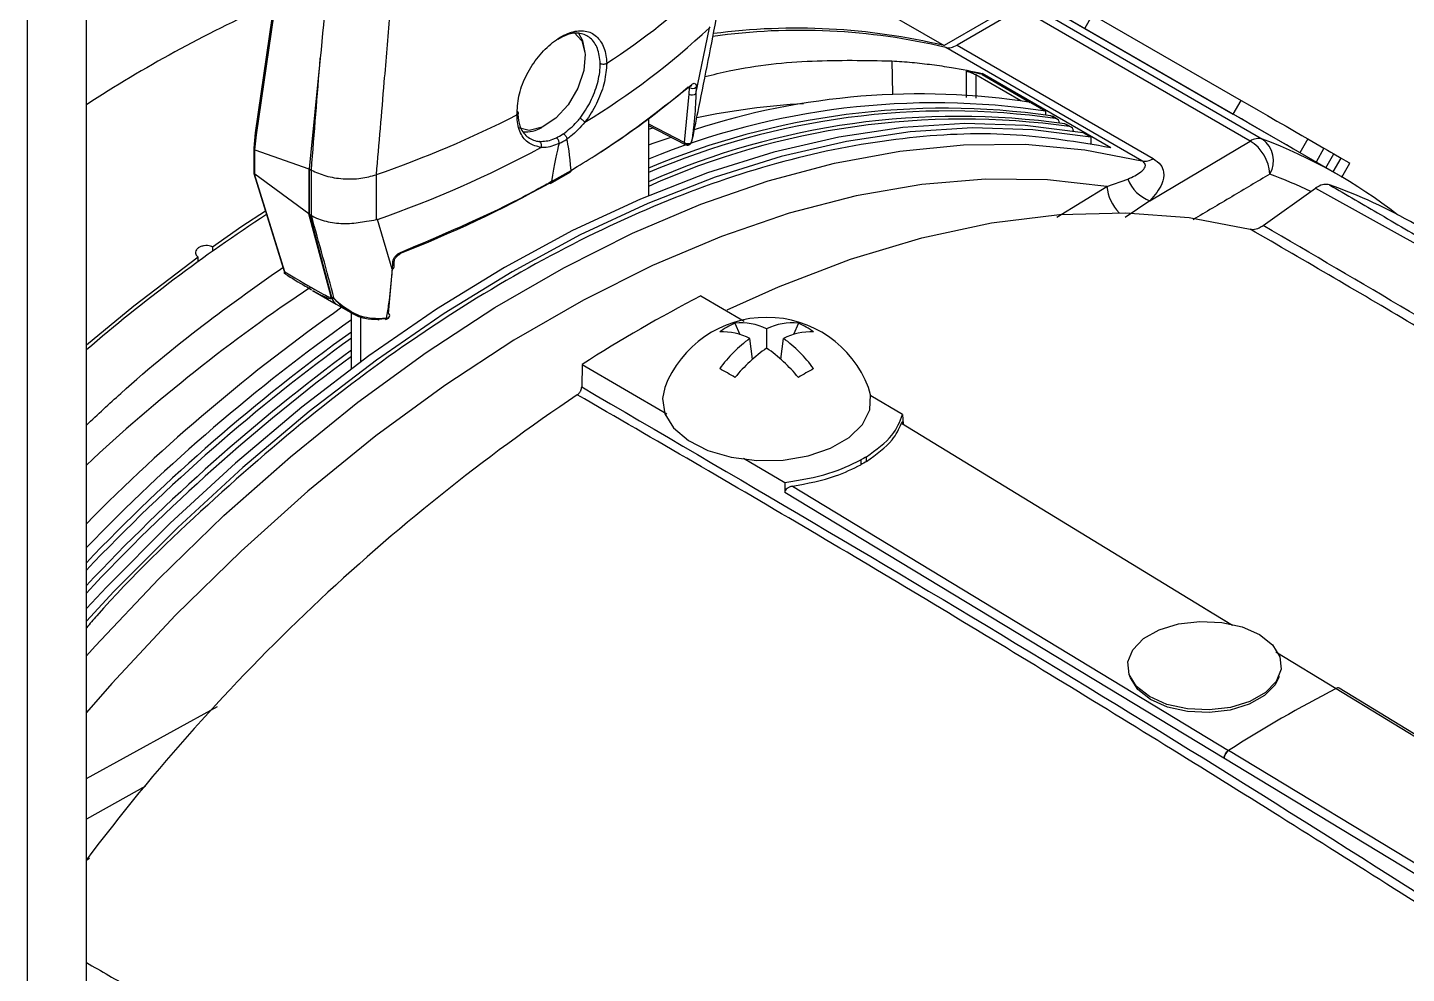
# Model space of a CAD drawing. Extents: x 8 to 113, y 1 to 87.
# Drawn here: x 77.362 to 80.479, y 9.99 to 12.129 of the extents above; entities that cross this region are included whole.
import ezdxf

# ---------------------------------------------------------------- set-up
doc = ezdxf.new("R2010")
doc.units = 0
doc.header["$MEASUREMENT"] = 0
doc.layers.add('OBJECT', color=7, linetype='CONTINUOUS')

msp = doc.modelspace()

# ---------------------------------------------------------------- linework, layer by layer
at = {"layer": 'OBJECT'}
for p, q in [((77.4947, 5.7086), (77.4947, 13.0351)), ((77.3618, 5.6319), (77.3618, 12.9584)), ((79.0235, 12.3245), (79.4336, 12.0878)), ((77.9266, 12.2354), (77.8766, 11.8905)), ((77.8792, 11.8864), (77.9291, 12.2312)), ((79.6622, 12.2197), (79.4336, 12.0878)), ((79.6069, 12.1716), (79.463, 12.0886)), ((80.1258, 11.872), (79.6069, 12.1716)), ((79.6348, 12.1761), (80.1537, 11.8765)), ((79.6516, 12.1843), (79.7516, 12.1265)), ((80.326, 11.7949), (79.6522, 12.1839)), ((79.7516, 12.1265), (79.7696, 12.1577)), ((79.7696, 12.1577), (80.1055, 11.9638)), ((78.8728, 11.979), (78.9032, 12.1281)), ((78.9032, 12.1281), (78.9047, 12.1299)), ((79.7516, 12.1265), (80.0875, 11.9326)), ((79.8812, 11.8272), (79.4374, 12.0833)), ((79.463, 12.0886), (79.9068, 11.8324)), ((78.0234, 12.0592), (77.9983, 11.8091)), ((78.671, 12.048), (78.671, 12.048)), ((79.3157, 12.0533), (79.3174, 11.9785)), ((79.4841, 11.9706), (79.4841, 12.0301)), ((79.6073, 11.9628), (79.5055, 12.0218)), ((79.5055, 12.0218), (79.5055, 11.9692)), ((79.8106, 11.8569), (79.5195, 12.025)), ((79.5195, 12.025), (79.5195, 12.0227)), ((79.5195, 12.0227), (79.6286, 11.9594)), ((78.8467, 11.8685), (78.8577, 11.9782)), ((78.8577, 11.9782), (78.8584, 11.9927)), ((78.8735, 11.9934), (78.8728, 11.979)), ((79.6298, 11.9592), (79.6637, 11.9397)), ((79.6637, 11.931), (79.6637, 11.9397)), ((80.0875, 11.9326), (80.1055, 11.9638)), ((78.4682, 11.9309), (78.4682, 11.9309)), ((78.7655, 11.9226), (78.7655, 11.7485)), ((78.7655, 11.9107), (78.8467, 11.8685)), ((79.6858, 11.923), (79.6753, 11.9291)), ((79.6892, 11.9218), (79.6787, 11.9279)), ((79.7175, 11.9047), (79.707, 11.9108)), ((79.721, 11.9035), (79.7105, 11.9095)), ((77.8766, 11.8904), (77.8732, 11.8561)), ((77.8758, 11.8521), (77.8792, 11.8864)), ((78.7655, 11.9072), (78.8487, 11.864)), ((78.7655, 11.8987), (78.7764, 11.9016)), ((78.863, 11.8704), (78.8649, 11.8776)), ((79.7654, 11.881), (79.7484, 11.8907)), ((79.7654, 11.881), (79.7654, 11.8663)), ((77.8732, 11.8558), (77.8732, 11.7985)), ((77.8759, 11.852), (77.9973, 11.8094)), ((77.8759, 11.7968), (77.8759, 11.852)), ((78.5636, 11.8664), (78.5636, 11.8664)), ((78.5808, 11.8764), (78.5808, 11.8764)), ((78.863, 11.8704), (78.8627, 11.8692)), ((79.8992, 11.7371), (80.1258, 11.872)), ((80.2564, 11.8767), (80.2384, 11.8455)), ((80.2564, 11.8767), (80.2926, 11.8557)), ((80.2926, 11.8557), (80.2746, 11.8246)), ((80.2972, 11.8116), (80.3151, 11.8428)), ((80.3134, 11.8022), (80.3314, 11.8334)), ((80.3151, 11.8428), (80.3314, 11.8334)), ((80.3333, 11.7907), (80.3513, 11.8219)), ((77.8732, 11.7984), (77.943, 11.5724)), ((77.9432, 11.5765), (77.875, 11.7972)), ((77.9973, 11.7077), (77.8759, 11.7968)), ((77.9973, 11.8094), (77.9973, 11.7077)), ((77.9994, 11.8084), (78.0031, 11.8063)), ((77.9994, 11.7063), (77.9994, 11.8084)), ((78.0031, 11.8063), (78.0031, 11.7042)), ((78.1503, 11.796), (78.1504, 11.7961)), ((78.1503, 11.6944), (78.1503, 11.796)), ((78.5443, 11.7763), (78.5883, 11.8017)), ((78.5464, 11.7804), (78.5904, 11.8058)), ((78.5904, 11.8058), (78.5904, 11.8058)), ((79.802, 11.7694), (79.8491, 11.7859)), ((78.5464, 11.7804), (78.5464, 11.7804)), ((79.6884, 11.7002), (79.802, 11.7694)), ((80.155, 11.6812), (80.2736, 11.7653)), ((80.2736, 11.7653), (80.9095, 11.4119)), ((79.8992, 11.7371), (79.843, 11.6989)), ((77.9978, 11.7073), (77.9989, 11.7066)), ((78.0481, 11.5195), (77.9978, 11.7073)), ((77.9989, 11.7066), (78.0492, 11.5189)), ((78.0031, 11.7042), (77.9994, 11.7063)), ((78.1527, 11.6948), (78.1503, 11.6944)), ((78.1858, 11.5824), (78.1527, 11.6948)), ((77.7796, 11.6324), (77.7796, 11.6227)), ((77.7477, 11.5998), (77.7477, 11.6096)), ((78.1865, 11.5968), (78.1858, 11.5824)), ((77.9456, 11.5707), (77.9429, 11.5729)), ((78.178, 11.4825), (78.1871, 11.5831)), ((78.0062, 11.5344), (78.0596, 11.5036)), ((78.0552, 11.5154), (78.0492, 11.5189)), ((78.0596, 11.5036), (78.0927, 11.4845)), ((78.9821, 11.4641), (78.8839, 11.5217)), ((78.0938, 11.3573), (78.0938, 11.4848)), ((78.115, 11.373), (78.115, 11.4756)), ((78.1727, 11.4719), (78.1552, 11.4702)), ((78.1545, 11.4691), (78.1706, 11.4705)), ((78.9609, 11.4602), (78.9718, 11.4347)), ((79.0326, 11.4477), (79.0326, 11.404)), ((79.1044, 11.4602), (79.0935, 11.4347)), ((79.0008, 11.3788), (78.9948, 11.4258)), ((79.0645, 11.3788), (79.0705, 11.4258)), ((78.6157, 11.3669), (78.6146, 11.3161)), ((78.6157, 11.3669), (78.8072, 11.2555)), ((79.3401, 11.2538), (79.2679, 11.2963)), ((79.3401, 11.2538), (79.3409, 11.232)), ((79.3377, 11.234), (80.0742, 10.7846)), ((78.9801, 11.1549), (79.0741, 11.1002)), ((79.2455, 11.151), (79.2457, 11.1403)), ((79.2585, 11.1476), (79.2582, 11.1584)), ((79.0741, 11.1002), (79.0738, 11.0778)), ((80.0663, 10.4766), (79.0738, 11.0778)), ((79.0908, 11.0915), (80.0768, 10.4941)), ((80.0189, 10.8183), (80.0857, 10.7775)), ((80.184, 10.7176), (80.3201, 10.6345)), ((80.184, 10.7176), (80.3201, 10.6345)), ((79.855, 10.6586), (79.8539, 10.6617)), ((80.3201, 10.6345), (83.3146, 8.8089)), ((77.4947, 10.4307), (77.7911, 10.5939)), ((80.0665, 10.4765), (80.0663, 10.4766)), ((83.072, 8.6573), (80.0665, 10.4765)), ((83.0823, 8.6749), (80.0768, 10.4941)), ((77.6283, 10.4135), (77.4947, 10.3392)), ((77.5017, 10.2498), (77.4947, 10.2458))]:
    msp.add_line(p, q, dxfattribs=at)
at = {"layer": 'OBJECT', "flags": 128}
for points in [[(78.5968, 12.1181), (78.5976, 12.1176), (78.6149, 12.0983), (78.6225, 12.0683), (78.6194, 12.0313), (78.6061, 11.9917), (78.5841, 11.9542), (78.5561, 11.9235), (78.5255, 11.9032), (78.496, 11.8957), (78.4719, 11.9016)], [(78.6222, 12.0719), (78.6172, 12.0988), (78.6071, 12.1169)], [(80.1055, 11.9638), (80.124, 11.9531), (80.1441, 11.9415), (80.1651, 11.9294), (80.1863, 11.9171), (80.2068, 11.9053), (80.2257, 11.8944), (80.2425, 11.8847), (80.2564, 11.8767)], [(79.7484, 11.8907), (79.6171, 11.9075), (79.4809, 11.9114), (79.3404, 11.9026), (79.1962, 11.881), (79.0488, 11.8467), (78.8989, 11.7999), (78.7471, 11.7407), (78.594, 11.6695), (78.4403, 11.5865), (78.2865, 11.492), (78.1335, 11.3865), (77.9816, 11.2703), (77.8317, 11.1441), (77.6843, 11.0082), (77.5401, 10.8633), (77.4947, 10.815)], [(79.6753, 11.9291), (79.6774, 11.9285), (79.6787, 11.9279)], [(79.707, 11.9108), (79.7091, 11.9102), (79.7105, 11.9095)], [(80.2238, 11.8539), (80.2077, 11.8632), (80.1888, 11.8742), (80.1683, 11.886), (80.1471, 11.8982), (80.1261, 11.9103), (80.106, 11.922), (80.0875, 11.9326)], [(79.7654, 11.881), (79.6341, 11.8977), (79.4979, 11.9016), (79.3574, 11.8928), (79.2132, 11.8712), (79.0658, 11.8369), (78.9159, 11.7901), (78.7641, 11.7309), (78.611, 11.6597), (78.4572, 11.5767), (78.3035, 11.4822), (78.1504, 11.3767), (77.9986, 11.2605), (77.8487, 11.1343), (77.7013, 10.9984), (77.5571, 10.8535), (77.4947, 10.7869)], [(78.7655, 11.8631), (78.7803, 11.8684), (78.8165, 11.8807)], [(77.4947, 10.7084), (77.5145, 10.7303), (77.6582, 10.8822), (77.8056, 11.0251), (77.9559, 11.1584), (78.1086, 11.2817), (78.2629, 11.3942), (78.4182, 11.4957), (78.5738, 11.5855), (78.7291, 11.6634), (78.8835, 11.729), (79.0361, 11.782), (79.1864, 11.8222), (79.3338, 11.8495), (79.4776, 11.8636), (79.6171, 11.8646), (79.7519, 11.8524), (79.8812, 11.8272)], [(78.8467, 11.8685), (78.8488, 11.8674), (78.8512, 11.8666), (78.8538, 11.8662), (78.8563, 11.8662), (78.8586, 11.8667), (78.8606, 11.8676), (78.8621, 11.8689), (78.863, 11.8704)], [(80.2926, 11.8557), (80.2935, 11.8552), (80.3006, 11.8512), (80.3082, 11.8468), (80.3151, 11.8428)], [(80.3314, 11.8334), (80.3419, 11.8273), (80.3486, 11.8234), (80.3512, 11.8219), (80.3513, 11.8219)], [(79.802, 11.7694), (79.6672, 11.7844), (79.5274, 11.7858), (79.3831, 11.7736), (79.2351, 11.7478), (79.0838, 11.7086), (78.9302, 11.6562), (78.7747, 11.5907), (78.6182, 11.5126), (78.4614, 11.422), (78.3049, 11.3195), (78.1494, 11.2055), (77.9957, 11.0805), (77.8445, 10.9451), (77.6964, 10.7999), (77.5522, 10.6455), (77.4947, 10.5802)], [(80.3321, 11.7914), (80.3332, 11.7907), (80.3318, 11.7916)], [(77.8994, 11.7137), (77.8461, 11.6785), (77.7796, 11.6324)], [(78.9436, 11.4901), (79.0595, 11.5427), (79.2225, 11.6053), (79.3833, 11.6534), (79.5409, 11.687), (79.6947, 11.7058), (79.8439, 11.7097), (79.9877, 11.6988), (80.1255, 11.673)], [(77.7477, 11.6096), (77.6019, 11.4987), (77.4947, 11.4103)], [(78.1904, 11.5872), (78.1909, 11.5973), (78.1911, 11.6016)], [(78.2042, 11.6194), (78.2041, 11.6181), (78.2038, 11.617), (78.2034, 11.6161), (78.2028, 11.6155), (78.2024, 11.6153)], [(78.1727, 11.4719), (78.1726, 11.4707), (78.1725, 11.4698), (78.1723, 11.4691), (78.172, 11.4688), (78.1718, 11.4687)], [(78.1552, 11.4702), (78.1552, 11.4691), (78.1551, 11.4682), (78.1551, 11.4676), (78.155, 11.4673), (78.1549, 11.4673), (78.1547, 11.4676), (78.1546, 11.4682), (78.1545, 11.4691)], [(78.8021, 11.3146), (78.7968, 11.2896), (78.8023, 11.2556), (78.8224, 11.2235), (78.8556, 11.1952), (78.9, 11.1726), (78.9527, 11.1571), (79.0104, 11.1497), (79.0696, 11.1508), (79.1264, 11.1603), (79.1773, 11.1777), (79.2191, 11.2018), (79.2492, 11.2312), (79.2657, 11.264), (79.2676, 11.2982), (79.2632, 11.3146)], [(79.8523, 10.6658), (79.8493, 10.6943), (79.8604, 10.7221), (79.8846, 10.7471), (79.9199, 10.767), (79.9636, 10.7805), (80.0121, 10.7862), (80.0614, 10.7839), (80.1076, 10.7736), (80.1469, 10.7563), (80.1761, 10.7332), (80.1929, 10.7063), (80.1959, 10.6778), (80.1848, 10.65), (80.1606, 10.625), (80.1253, 10.6051), (80.0816, 10.5916), (80.0331, 10.5859), (79.9838, 10.5882), (79.9376, 10.5985), (79.8983, 10.6159), (79.8691, 10.6389), (79.8523, 10.6658)], [(80.1913, 10.6617), (80.1823, 10.643), (80.1585, 10.6185), (80.1237, 10.5988), (80.0807, 10.5856), (80.033, 10.5799), (79.9844, 10.5822), (79.939, 10.5923), (79.9003, 10.6094), (79.8715, 10.6321), (79.855, 10.6586)], [(83.3216, 8.8094), (81.836, 9.715), (80.3271, 10.635)]]:
    msp.add_lwpolyline(points, dxfattribs=at)
at = {"layer": 'OBJECT'}
for centre, radius, start, end in [((77.7642, 13.4431), 1.664, 303.0242, 313.2654), ((79.1499, 9.4117), 3.0336, 114.2629, 123.0671), ((77.7342, 13.3776), 1.7111, 301.2479, 313.0955), ((79.1, 10.6948), 1.4324, 76.5316, 97.5199), ((79.1079, 10.7081), 1.4142, 76.5257, 97.9952), ((78.8646, 11.9904), 0.014, 240.3047, 305.5012), ((78.8653, 12.0049), 0.014, 240.3046, 305.4994), ((78.8577, 12), 0.00559, 311.5155, 358.4949), ((79.379, 10.3316), 1.6469, 81.2412, 108.0351), ((79.4115, 10.2565), 1.7019, 81.4782, 112.3063), ((79.434, 10.2284), 1.7177, 81.9245, 112.9005), ((79.4444, 10.218), 1.722, 81.9421, 113.2172), ((79.2137, 10.2887), 1.6706, 93.3438, 101.7023), ((77.2919, 14.2612), 2.6103, 289.202, 296.7849), ((79.4654, 10.1969), 1.7308, 81.9773, 113.8517), ((79.4759, 10.1864), 1.7352, 81.9947, 114.1653), ((79.6833, 11.9115), 0.0118, 6.2051, 77.8002), ((78.486, 11.9716), 0.0789, 266.4982, 299.2219), ((79.715, 11.8932), 0.0118, 6.2051, 77.8002), ((80.1446, 11.8445), 0.0333, 74.0154, 124.2943), ((77.313, 14.1072), 2.5543, 289.1923, 298.2593), ((78.8513, 11.8679), 0.00465, 171.627, 237.1819), ((78.8534, 11.8728), 0.01, 242.5349, 338.7646), ((80.0763, 11.7919), 0.0942, 3.4433, 58.3126), ((80.118, 11.8278), 0.0605, 329.9958, 53.7444), ((79.7383, 10.7769), 1.1754, 52.1881, 69.304), ((79.8874, 11.8617), 0.0351, 259.8176, 303.4206), ((79.9267, 11.8155), 0.0831, 200.8481, 250.6596), ((79.758, 10.7075), 1.1654, 64.3203, 69.2788), ((79.896, 11.7769), 0.0943, 184.558, 225.2054), ((79.9109, 10.6623), 1.1785, 60.0257, 70.4603), ((80.0446, 8.4326), 3.9123, 123.2093, 130.6742), ((78.1853, 11.6025), 0.00586, 281.5246, 351.9969), ((78.1846, 11.5882), 0.00589, 281.6413, 350.9635), ((80.192, 8.2602), 3.9452, 123.7107, 133.133), ((78.0734, 11.5382), 0.0321, 217.2108, 221.1806), ((78.0604, 11.5383), 0.0224, 236.7566, 240.0193), ((78.0721, 11.5238), 0.0238, 196.5003, 238.3694), ((80.3615, 8.6524), 3.2275, 117.2472, 122.7474), ((80.5244, 8.0145), 4.2584, 125.1543, 135.355), ((78.1706, 11.4787), 0.01, 277.3788, 351.6796), ((78.1732, 11.4796), 0.00768, 266.7787, 341.9011), ((78.1747, 11.4778), 0.00581, 354.6154, 55.1579), ((79.0326, 11.2268), 0.2466, 20.836, 159.164), ((80.578, 7.9705), 4.2897, 125.3879, 135.9531), ((78.1726, 11.4707), 0.0021, 185.0659, 247.4287), ((79.0255, 11.3086), 0.1648, 113.0751, 126.9196), ((78.9328, 11.302), 0.1385, 63.4129, 92.5896), ((78.9743, 11.3247), 0.1361, 64.606, 95.6228), ((79.091, 11.3247), 0.1361, 84.3771, 115.394), ((79.1325, 11.302), 0.1385, 87.4104, 116.5871), ((79.0398, 11.3086), 0.1648, 53.0803, 66.9251), ((80.6159, 7.9384), 4.3156, 125.7619, 136.3226), ((80.6357, 7.9214), 4.3299, 125.9486, 136.504), ((79.1797, 11.1728), 0.3134, 126.163, 143.8844), ((78.8856, 11.1728), 0.3134, 36.1156, 53.837), ((80.7412, 7.8134), 4.4571, 126.4398, 136.7518), ((80.7611, 7.7968), 4.4712, 126.6244, 136.9332), ((79.2498, 11.0971), 0.3759, 125.285, 140.2138), ((78.8155, 11.0971), 0.3759, 39.7861, 54.7152), ((78.3024, 10.2367), 1.2829, 59.1157, 60.8897), ((79.7631, 10.2364), 1.2832, 119.1105, 120.8841), ((81.1826, 7.4647), 4.6199, 123.9189, 142.9648), ((80.8628, 8.3642), 3.2221, 119.8667, 120.128), ((80.8648, 8.3503), 3.2257, 119.8667, 120.1279), ((81.7849, 7.8161), 3.1763, 117.4627, 122.5319), ((80.3239, 10.6288), 0.00689, 61.8768, 123.9444), ((80.0904, 10.474), 0.0242, 124.2144, 173.9673)]:
    msp.add_arc(centre, radius, start, end, dxfattribs=at)
for centre, major_axis, ratio, start_param, end_param in [((76.191, 9.1684), (1.5893, 16.547), 0.094708, 4.881569, 4.897081), ((76.9897, 12.5379), (2.2222, 0.1551), 0.524922, 5.514953, 5.671362), ((77.8866, 11.8892), (0.00993, -0.00122), 0.518445, 3.130203, 3.940071), ((77.8832, 11.8555), (0.01, -0.0005), 0.541019, 3.114567, 3.901656), ((77.8832, 11.9226), (0.0071, 0.0706), 0.099986, 3.091184, 3.117364), ((77.7635, -4.8707), (0.8109, 16.7566), 0.01214, 0.048934, 0.112896), ((78.5776, 11.9845), (0.077, 0.1206), 0.545295, 3.86582, 4.036645), ((77.7635, -4.8707), (0.8109, 16.7566), 0.01214, 6.185917, 6.249879), ((77.8832, 11.7702), (-0.0087, 0.027), 0.181828, 6.036358, 6.17696), ((78.0843, 12.6559), (0.085, 0.847), 0.099986, 3.117364, 3.130453), ((78.0843, 12.6554), (0.0807, 0.8484), 0.104683, 3.080691, 3.093782), ((78.088, 12.6533), (0.0807, 0.8484), 0.104683, 3.093782, 3.097122), ((76.9897, 12.5379), (2.2222, 0.1551), 0.524922, 5.250963, 5.4472), ((78.0843, 11.3894), (-0.1046, 0.3236), 0.181828, 6.029841, 6.036358), ((78.0843, 11.3896), (-0.1011, 0.3198), 0.201902, 6.065962, 6.072473), ((78.088, 11.3875), (-0.1011, 0.3198), 0.201902, 6.061757, 6.065962), ((76.6077, 12.2959), (-1.7697, 5.6286), 0.198355, 4.51127, 4.544961), ((77.6659, 11.7702), (0.3822, -0.2512), 0.030867, 5.544506, 6.265171), ((77.6875, 11.7877), (0.3616, -0.2711), 0.058139, 5.832572, 6.304437), ((77.6659, 11.7702), (0.3822, -0.2512), 0.030867, 6.265171, 6.317835), ((77.6875, 11.7877), (0.3616, -0.2711), 0.058139, 0.021251, 0.073915)]:
    msp.add_ellipse(centre, major_axis=major_axis, ratio=ratio, start_param=start_param, end_param=end_param, dxfattribs=at)
for points, knots in [([(78.0786, 12.6753), (78.0782, 12.6704), (78.0761, 12.6455), (78.0672, 12.5411), (78.0499, 12.3402), (78.0329, 12.1601), (78.0234, 12.0592)], [0, 0, 0, 0, 0.024148, 0.120739, 0.507103, 1, 1, 1, 1]), ([(78.8651, 11.8775), (78.8699, 11.901), (78.889, 11.995), (78.9075, 12.0894), (78.9214, 12.1603)], [0, 0, 0, 0, 0.249079, 1, 1, 1, 1]), ([(78.1504, 11.7961), (78.1564, 11.8658), (78.1666, 11.9856), (78.1767, 12.1056), (78.1809, 12.1558)], [0, 0, 0, 0, 0.581449, 1, 1, 1, 1]), ([(78.4682, 11.9309), (78.4688, 11.9449), (78.4699, 11.9729), (78.4866, 12.018), (78.512, 12.0594), (78.5441, 12.0932), (78.5788, 12.1156), (78.6121, 12.124), (78.6405, 12.1173), (78.6609, 12.096), (78.6695, 12.07), (78.6707, 12.0524), (78.671, 12.048)], [0, 0, 0, 0, 0.106547, 0.213092, 0.319763, 0.426916, 0.534499, 0.642267, 0.74996, 0.857311, 0.964156, 1, 1, 1, 1]), ([(78.6566, 12.0475), (78.655, 12.0594), (78.6519, 12.0831), (78.6352, 12.1067), (78.6114, 12.1174), (78.5851, 12.1159), (78.5674, 12.1057), (78.5604, 12.1015)], [0, 0, 0, 0, 0.2142846, 0.4285801, 0.6426848, 0.8568713, 1, 1, 1, 1]), ([(79.4374, 12.0833), (79.4414, 12.0829), (79.4493, 12.0819), (79.4584, 12.0864), (79.463, 12.0886)], [0, 0, 0, 0, 0.5, 1, 1, 1, 1]), ([(78.6109, 11.9237), (78.6192, 11.936), (78.636, 11.9604), (78.6515, 12.0027), (78.6563, 12.0317), (78.6565, 12.0457), (78.6566, 12.0475)], [0, 0, 0, 0, 0.318291, 0.636578, 0.954854, 1, 1, 1, 1]), ([(78.671, 12.048), (78.67, 12.0343), (78.6679, 12.0068), (78.6516, 11.9614), (78.634, 11.931), (78.623, 11.9167), (78.6214, 11.9146)], [0, 0, 0, 0, 0.315568, 0.631102, 0.947588, 1, 1, 1, 1]), ([(78.6566, 12.0475), (78.6567, 12.0474), (78.6573, 12.0471), (78.659, 12.0465), (78.6619, 12.0459), (78.6653, 12.046), (78.6685, 12.0467), (78.6702, 12.0476), (78.671, 12.048)], [0, 0, 0, 0, 0.032875, 0.166131, 0.374662, 0.583122, 0.791561, 1, 1, 1, 1]), ([(78.8932, 12.018), (78.9115, 12.0223), (78.9943, 12.042), (79.1367, 12.0567), (79.256, 12.0544), (79.3157, 12.0533)], [0, 0, 0, 0, 0.124265, 0.562133, 1, 1, 1, 1]), ([(79.3157, 12.0533), (79.331, 12.0522), (79.3615, 12.0501), (79.4065, 12.045), (79.4595, 12.0374), (79.4967, 12.0297), (79.5195, 12.025)], [0, 0, 0, 0, 0.218765, 0.43753, 0.656295, 1, 1, 1, 1]), ([(78.8633, 11.9999), (78.8646, 12.0008), (78.8671, 12.0026), (78.8703, 12.0026), (78.8725, 12.0006), (78.8735, 11.9972), (78.8735, 11.9944), (78.8735, 11.9934)], [0, 0, 0, 0, 0.219063, 0.43802, 0.659217, 0.879998, 1, 1, 1, 1]), ([(79.5195, 12.0227), (79.5112, 12.0245), (79.4995, 12.0271), (79.4876, 12.0294), (79.4841, 12.0301)], [0, 0, 0, 0, 0.701382, 1, 1, 1, 1]), ([(79.4841, 12.0301), (79.4858, 12.0297), (79.489, 12.029), (79.495, 12.0268), (79.5003, 12.0245), (79.5036, 12.0228), (79.5052, 12.0219), (79.5055, 12.0218)], [0, 0, 0, 0, 0.292379, 0.559789, 0.754512, 0.950188, 1, 1, 1, 1]), ([(78.5904, 11.8058), (78.595, 11.8086), (78.6182, 11.8224), (78.7175, 11.8839), (78.7981, 11.948), (78.8633, 11.9999)], [0, 0, 0, 0, 0.0456532, 0.2282935, 1, 1, 1, 1]), ([(78.8615, 11.9958), (78.8615, 11.9959), (78.862, 11.9963), (78.8623, 11.9964), (78.8621, 11.9963), (78.8621, 11.9963)], [0, 0, 0, 0, 0.113611, 0.931848, 1, 1, 1, 1]), ([(78.8728, 11.979), (78.8726, 11.9738), (78.8715, 11.9477), (78.8688, 11.9111), (78.8645, 11.881), (78.863, 11.8704)], [0, 0, 0, 0, 0.139683, 0.698663, 1, 1, 1, 1]), ([(78.4682, 11.9309), (78.469, 11.9314), (78.4705, 11.9324), (78.4717, 11.9342), (78.4717, 11.9362), (78.4707, 11.9377), (78.4696, 11.9387), (78.4689, 11.939), (78.4688, 11.9391)], [0, 0, 0, 0, 0.208439, 0.416878, 0.625338, 0.833869, 0.967125, 1, 1, 1, 1]), ([(78.5228, 11.8577), (78.5131, 11.8599), (78.4936, 11.8644), (78.4746, 11.889), (78.4685, 11.9139), (78.4683, 11.9289), (78.4682, 11.9309)], [0, 0, 0, 0, 0.315107, 0.632944, 0.949791, 1, 1, 1, 1]), ([(78.47, 11.9322), (78.471, 11.9231), (78.4731, 11.9024), (78.4895, 11.8807), (78.5073, 11.8722), (78.5181, 11.8711), (78.5194, 11.8709)], [0, 0, 0, 0, 0.269356, 0.609723, 0.95051, 1, 1, 1, 1]), ([(78.5732, 11.8886), (78.5837, 11.8967), (78.5968, 11.907), (78.6085, 11.9209), (78.6109, 11.9237)], [0, 0, 0, 0, 0.796377, 1, 1, 1, 1]), ([(78.6218, 11.9147), (78.6113, 11.9031), (78.5981, 11.8885), (78.5838, 11.8785), (78.5808, 11.8764)], [0, 0, 0, 0, 0.791837, 1, 1, 1, 1]), ([(78.6109, 11.9237), (78.6111, 11.9236), (78.6116, 11.9233), (78.613, 11.9224), (78.6152, 11.9209), (78.6178, 11.9187), (78.62, 11.9165), (78.6209, 11.9152), (78.6214, 11.9146)], [0, 0, 0, 0, 0.048559, 0.140159, 0.355136, 0.570092, 0.785046, 1, 1, 1, 1]), ([(78.6214, 11.9146), (78.6214, 11.9146), (78.6214, 11.9146), (78.6215, 11.9146), (78.6217, 11.9146), (78.6218, 11.9147), (78.6218, 11.9147)], [0, 0, 0, 0, 0.159853, 0.363916, 0.750553, 1, 1, 1, 1]), ([(79.8106, 11.8569), (79.7357, 11.8695), (79.5857, 11.8946), (79.3422, 11.8833), (79.0889, 11.8365), (78.8271, 11.75), (78.5609, 11.6272), (78.2933, 11.4691), (78.0276, 11.2773), (77.7686, 11.0527), (77.5901, 10.8816), (77.5026, 10.7808), (77.4947, 10.7717)], [0, 0, 0, 0, 0.109782, 0.219914, 0.329696, 0.439479, 0.549611, 0.659393, 0.769175, 0.879307, 0.989089, 1, 1, 1, 1]), ([(78.5194, 11.8709), (78.5292, 11.8715), (78.5414, 11.8722), (78.5546, 11.8781), (78.5572, 11.8793)], [0, 0, 0, 0, 0.796377, 1, 1, 1, 1]), ([(78.5572, 11.8793), (78.562, 11.8818), (78.5673, 11.8846), (78.5726, 11.8882), (78.5732, 11.8886)], [0, 0, 0, 0, 0.886118, 1, 1, 1, 1]), ([(78.5636, 11.8664), (78.5636, 11.8674), (78.5636, 11.8694), (78.5627, 11.8726), (78.5612, 11.8756), (78.5596, 11.8775), (78.5582, 11.8787), (78.5576, 11.8791), (78.5572, 11.8793)], [0, 0, 0, 0, 0.20994, 0.419876, 0.629821, 0.839759, 0.898245, 1, 1, 1, 1]), ([(78.5732, 11.8886), (78.5736, 11.8883), (78.5742, 11.8879), (78.5756, 11.8868), (78.5773, 11.885), (78.5792, 11.8821), (78.5805, 11.8791), (78.5807, 11.8773), (78.5808, 11.8764)], [0, 0, 0, 0, 0.101755, 0.160241, 0.370179, 0.580124, 0.79006, 1, 1, 1, 1]), ([(78.5228, 11.8577), (78.5231, 11.8588), (78.5238, 11.8609), (78.5236, 11.8643), (78.5227, 11.8674), (78.5213, 11.8695), (78.5201, 11.8705), (78.5196, 11.8708), (78.5194, 11.8709)], [0, 0, 0, 0, 0.214954, 0.429908, 0.644864, 0.859841, 0.951441, 1, 1, 1, 1]), ([(78.5636, 11.8664), (78.5522, 11.8621), (78.5378, 11.8567), (78.525, 11.8572), (78.5224, 11.8573)], [0, 0, 0, 0, 0.79181, 1, 1, 1, 1]), ([(78.5224, 11.8573), (78.5224, 11.8573), (78.5225, 11.8574), (78.5227, 11.8575), (78.5227, 11.8576), (78.5228, 11.8577), (78.5228, 11.8577)], [0, 0, 0, 0, 0.344886, 0.69197, 0.859659, 1, 1, 1, 1]), ([(79.8491, 11.7859), (79.8599, 11.7909), (79.8744, 11.7977), (79.8867, 11.8093), (79.8901, 11.8165), (79.8869, 11.8229), (79.8837, 11.8257), (79.8816, 11.8269), (79.8812, 11.8272)], [0, 0, 0, 0, 0.476054, 0.640497, 0.854535, 0.926507, 0.987724, 1, 1, 1, 1]), ([(79.9068, 11.8324), (79.9129, 11.8279), (79.9251, 11.8188), (79.9321, 11.7985), (79.9274, 11.7699), (79.9099, 11.7495), (79.8992, 11.7371)], [0, 0, 0, 0, 0.167941, 0.334633, 0.594445, 1, 1, 1, 1]), ([(77.8733, 11.7985), (77.8732, 11.7985), (77.8731, 11.7983), (77.8737, 11.7976), (77.8747, 11.7973), (77.875, 11.7972)], [0, 0, 0, 0, 0.116965, 0.672334, 1, 1, 1, 1]), ([(78.0034, 11.8061), (78.0139, 11.8014), (78.0349, 11.7919), (78.0748, 11.7858), (78.1152, 11.7861), (78.1388, 11.7928), (78.1503, 11.796)], [0, 0, 0, 0, 0.253584, 0.507165, 0.760848, 1, 1, 1, 1]), ([(78.5904, 11.8058), (78.5903, 11.805), (78.59, 11.8033), (78.5891, 11.802), (78.5884, 11.8018), (78.5883, 11.8017)], [0, 0, 0, 0, 0.461523, 0.923057, 1, 1, 1, 1]), ([(80.1703, 11.7975), (80.1416, 11.7804), (80.0838, 11.7459), (80.0258, 11.7115), (79.9966, 11.6942)], [0, 0, 0, 0, 0.496674, 1, 1, 1, 1]), ([(78.5464, 11.7804), (78.5416, 11.7777), (78.5176, 11.7643), (78.4104, 11.7066), (78.2964, 11.6584), (78.2042, 11.6194)], [0, 0, 0, 0, 0.0456532, 0.2282935, 1, 1, 1, 1]), ([(78.5443, 11.7763), (78.5438, 11.7761), (78.5428, 11.7756), (78.5412, 11.7759), (78.5402, 11.7763), (78.54, 11.7765)], [0, 0, 0, 0, 0.402157, 0.847412, 1, 1, 1, 1]), ([(78.5464, 11.7804), (78.5463, 11.7796), (78.546, 11.7779), (78.5451, 11.7766), (78.5444, 11.7764), (78.5443, 11.7763)], [0, 0, 0, 0, 0.461523, 0.923057, 1, 1, 1, 1]), ([(80.305, 11.7729), (80.301, 11.7736), (80.293, 11.775), (80.2816, 11.7706), (80.2752, 11.7664), (80.2736, 11.7653)], [0, 0, 0, 0, 0.425023, 0.850044, 1, 1, 1, 1]), ([(80.305, 11.7729), (80.3437, 11.7505), (80.4246, 11.7036), (80.5455, 11.6323), (80.6674, 11.5594), (80.7887, 11.486), (80.8688, 11.4369), (80.9095, 11.4119)], [0, 0, 0, 0, 0.187145, 0.391348, 0.595125, 0.793954, 1, 1, 1, 1]), ([(78.0035, 11.704), (78.0073, 11.7019), (78.021, 11.6945), (78.05, 11.6866), (78.0895, 11.6844), (78.1243, 11.6903), (78.143, 11.6932), (78.1503, 11.6944)], [0, 0, 0, 0, 0.097508, 0.351331, 0.599304, 0.843154, 1, 1, 1, 1]), ([(80.1255, 11.673), (80.1278, 11.6726), (80.1342, 11.6717), (80.1445, 11.6745), (80.1521, 11.6794), (80.155, 11.6812)], [0, 0, 0, 0, 0.263884, 0.723096, 1, 1, 1, 1]), ([(81.4383, 10.8745), (81.3847, 10.9087), (81.2709, 10.9812), (81.0898, 11.0948), (80.8948, 11.2154), (80.6975, 11.3355), (80.5043, 11.4513), (80.3153, 11.5629), (80.1888, 11.6363), (80.1255, 11.673)], [0, 0, 0, 0, 0.1241053, 0.2632119, 0.41732, 0.5714285, 0.7142858, 0.857143, 1, 1, 1, 1]), ([(81.4669, 10.8815), (81.2506, 11.0187), (80.818, 11.2931), (80.376, 11.5518), (80.155, 11.6812)], [0, 0, 0, 0, 0.500002, 1, 1, 1, 1]), ([(77.7796, 11.6324), (77.7783, 11.6331), (77.7751, 11.6347), (77.7686, 11.6359), (77.761, 11.6356), (77.7536, 11.6337), (77.7474, 11.6304), (77.7429, 11.626), (77.7408, 11.621), (77.7414, 11.616), (77.744, 11.6121), (77.7467, 11.6103), (77.7477, 11.6096)], [0, 0, 0, 0, 0.073488, 0.179791, 0.286365, 0.393529, 0.501387, 0.609763, 0.718227, 0.826269, 0.933534, 1, 1, 1, 1]), ([(78.2042, 11.6194), (78.2023, 11.6184), (78.1983, 11.6165), (78.193, 11.6117), (78.189, 11.606), (78.1869, 11.6008), (78.1866, 11.5978), (78.1865, 11.5968)], [0, 0, 0, 0, 0.219063, 0.43802, 0.659217, 0.879998, 1, 1, 1, 1]), ([(78.1911, 11.6017), (78.1911, 11.6021), (78.1912, 11.603), (78.192, 11.6054), (78.1938, 11.6084), (78.1964, 11.6115), (78.1995, 11.6139), (78.2016, 11.6151), (78.2024, 11.6153), (78.2024, 11.6153)], [0, 0, 0, 0, 0.118168, 0.279891, 0.450068, 0.636773, 0.83173, 0.99664, 1, 1, 1, 1]), ([(77.4947, 11.2294), (77.5205, 11.2536), (77.6109, 11.3387), (77.7594, 11.4596), (77.8827, 11.5468), (77.9387, 11.5864)], [0, 0, 0, 0, 0.178916, 0.62719, 1, 1, 1, 1]), ([(77.9429, 11.5729), (77.9428, 11.5739), (77.9427, 11.575), (77.9432, 11.5765), (77.9432, 11.5765)], [0, 0, 0, 0, 0.980028, 1, 1, 1, 1]), ([(77.9445, 11.5713), (77.9595, 11.562), (77.9794, 11.5498), (77.9991, 11.5387), (78.0039, 11.536)], [0, 0, 0, 0, 0.755923, 1, 1, 1, 1]), ([(78.1858, 11.5824), (78.1854, 11.5771), (78.1835, 11.5505), (78.1796, 11.5133), (78.1745, 11.4827), (78.1727, 11.4719)], [0, 0, 0, 0, 0.139683, 0.698663, 1, 1, 1, 1]), ([(78.1552, 11.4702), (78.146, 11.4706), (78.1224, 11.4715), (78.0884, 11.4873), (78.066, 11.5046), (78.0561, 11.5144), (78.0553, 11.5153), (78.0552, 11.5154)], [0, 0, 0, 0, 0.244744, 0.626729, 0.967928, 0.996144, 1, 1, 1, 1]), ([(78.0552, 11.5154), (78.0553, 11.5153), (78.0562, 11.5143), (78.0591, 11.5112), (78.0691, 11.5009), (78.0899, 11.4846), (78.1209, 11.4696), (78.1444, 11.4693), (78.1545, 11.4691)], [0, 0, 0, 0, 0.003659, 0.034965, 0.112488, 0.381452, 0.732442, 1, 1, 1, 1]), ([(78.6046, 11.2984), (78.6058, 11.2993), (78.6076, 11.3006), (78.6097, 11.3032), (78.6111, 11.3052), (78.6123, 11.3074), (78.6133, 11.3097), (78.6142, 11.3126), (78.6144, 11.3147), (78.6146, 11.3161)], [0, 0, 0, 0, 0.22696, 0.339217, 0.451476, 0.56373, 0.675988, 0.788244, 1, 1, 1, 1]), ([(78.6146, 11.3161), (78.9632, 11.1124), (79.6604, 10.7052), (80.7043, 10.049), (81.7459, 9.3633), (82.4371, 8.8771), (82.7826, 8.6341)], [0, 0, 0, 0, 0.25003, 0.500058, 0.750055, 1, 1, 1, 1]), ([(82.7715, 8.6172), (82.6072, 8.7337), (82.2729, 8.9705), (81.762, 9.3216), (81.2335, 9.676), (80.7032, 10.022), (80.1757, 10.357), (79.6554, 10.6782), (79.1313, 10.9933), (78.7806, 11.1965), (78.6046, 11.2984)], [0, 0, 0, 0, 0.118989, 0.241992, 0.369009, 0.500039, 0.623805, 0.748387, 0.873785, 1, 1, 1, 1]), ([(79.2582, 11.1584), (79.2801, 11.1741), (79.3206, 11.2031), (79.334, 11.2379), (79.3401, 11.2538)], [0, 0, 0, 0, 0.541514, 1, 1, 1, 1]), ([(79.2585, 11.1476), (79.2804, 11.1633), (79.3173, 11.1898), (79.3318, 11.2212), (79.3377, 11.234)], [0, 0, 0, 0, 0.593383, 1, 1, 1, 1]), ([(79.3377, 11.234), (79.338, 11.2346), (79.3384, 11.2358), (79.339, 11.2369), (79.3395, 11.2374), (79.34, 11.2374), (79.3404, 11.2365), (79.3407, 11.2346), (79.3408, 11.233), (79.3409, 11.232)], [0, 0, 0, 0, 0.152075, 0.292239, 0.422142, 0.539512, 0.75246, 0.836113, 1, 1, 1, 1]), ([(79.0741, 11.1002), (79.1085, 11.1057), (79.172, 11.1159), (79.2224, 11.14), (79.2455, 11.151)], [0, 0, 0, 0, 0.54186, 1, 1, 1, 1]), ([(79.0908, 11.0915), (79.1248, 11.098), (79.182, 11.1089), (79.2273, 11.1312), (79.2457, 11.1403)], [0, 0, 0, 0, 0.593401, 1, 1, 1, 1]), ([(79.0908, 11.0915), (79.0896, 11.0912), (79.0872, 11.0908), (79.0839, 11.0896), (79.0811, 11.0882), (79.078, 11.0861), (79.0758, 11.0837), (79.0742, 11.0807), (79.074, 11.079), (79.0738, 11.0778)], [0, 0, 0, 0, 0.152075, 0.292239, 0.422142, 0.539512, 0.75246, 0.836113, 1, 1, 1, 1]), ([(80.3271, 10.635), (80.3271, 10.635), (80.3263, 10.6357), (80.3239, 10.636), (80.3213, 10.635), (80.3201, 10.6345)], [0, 0, 0, 0, 0.000877, 0.518261, 1, 1, 1, 1]), ([(80.0665, 10.4765), (80.0667, 10.4781), (80.0671, 10.4813), (80.0695, 10.4864), (80.0728, 10.4911), (80.0755, 10.4931), (80.0768, 10.4941)], [0, 0, 0, 0, 0.249999, 0.499999, 0.749999, 1, 1, 1, 1]), ([(77.4947, 10.0149), (77.5285, 9.9954), (77.6364, 9.9331), (77.8192, 9.8275), (78.0523, 9.6927), (78.2865, 9.5572), (78.5124, 9.4264), (78.6545, 9.3442), (78.7209, 9.3057)], [0, 0, 0, 0, 0.083773, 0.267021, 0.450258, 0.655967, 0.839215, 1, 1, 1, 1])]:
    msp.add_open_spline(points, degree=3, knots=knots, dxfattribs=at)

doc.saveas('drawing.dxf')
